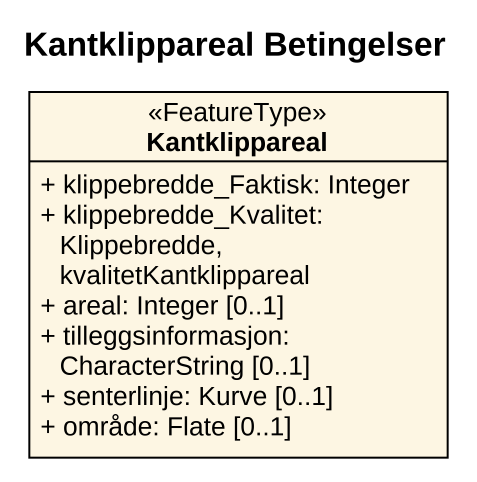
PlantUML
@startuml
title Kantklippareal Betingelser
hide circle
hide empty members
skinparam classAttributeIconSize 0
class Kantklippareal <<FeatureType>> {
  + klippebredde_Faktisk: Integer
  + klippebredde_Kvalitet: Klippebredde, kvalitetKantklippareal
  + areal: Integer [0..1]
  + tilleggsinformasjon: CharacterString [0..1]
  + senterlinje: Kurve [0..1]
  + område: Flate [0..1]
}
@enduml
